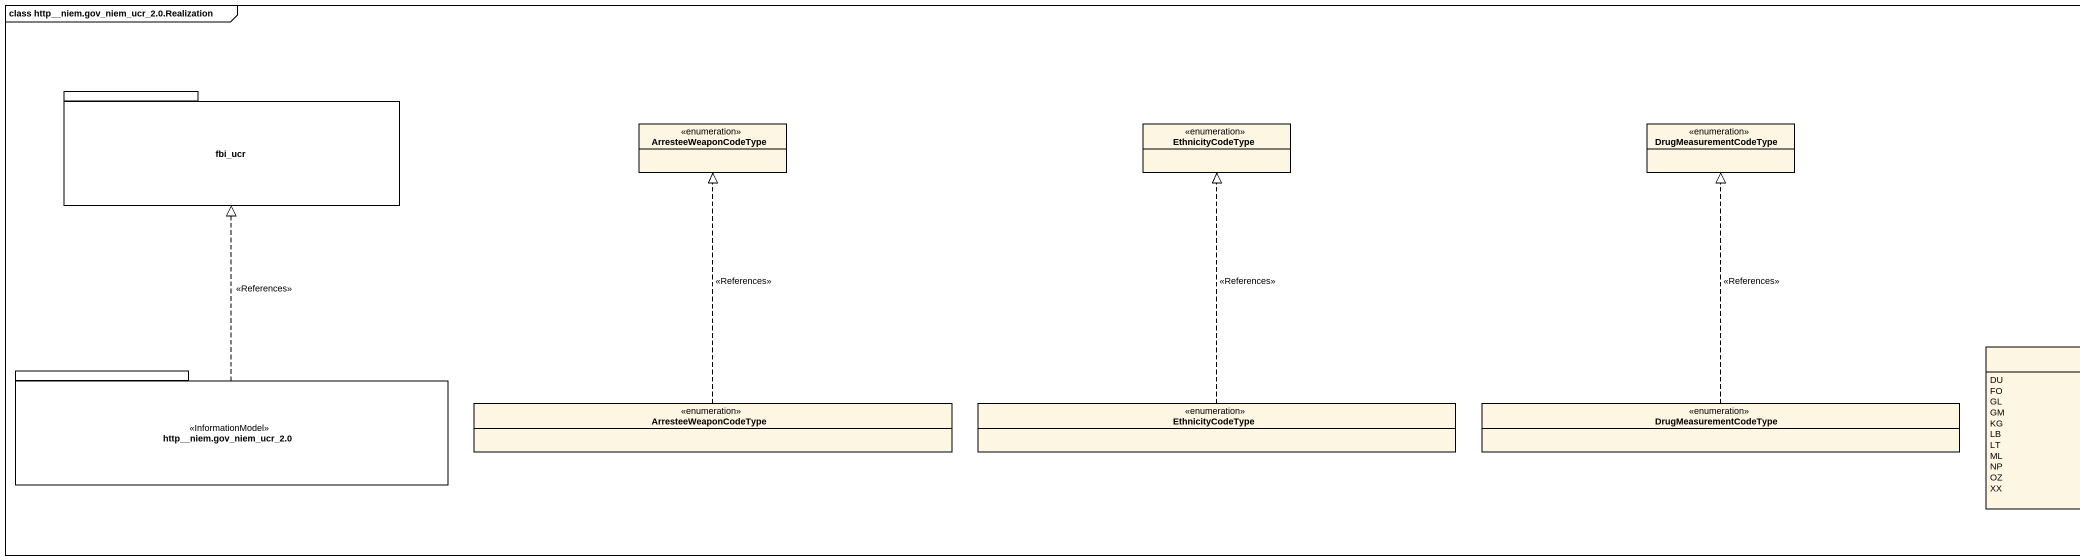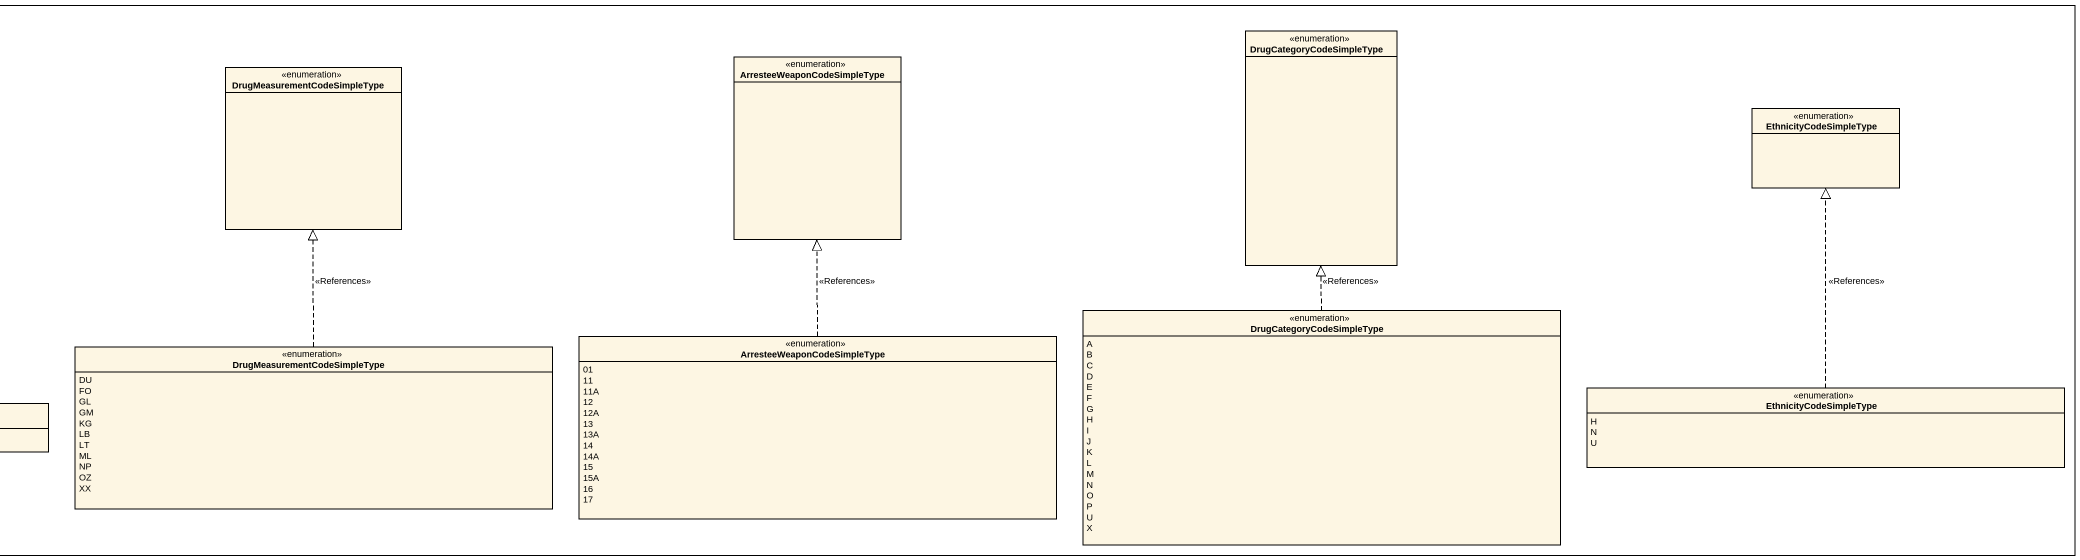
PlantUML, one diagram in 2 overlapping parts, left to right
@startuml
mainframe class http__niem.gov_niem_ucr_2.0.Realization
hide circle
hide empty members
enum DrugCategoryCodeSimpleType
enum "DrugMeasurementCodeSimpleType" as DrugMeasurementCodeSimpleTyp
enum ArresteeWeaponCodeSimpleType
package fbi_ucr {
}
enum EthnicityCodeSimpleType
enum ArresteeWeaponCodeType
enum EthnicityCodeType
enum DrugMeasurementCodeType
enum "DrugCategoryCodeSimpleType" as DrugCategoryCodeSimpleType_2 {
  A
  B
  C
  D
  E
  F
  G
  H
  I
  J
  K
  L
  M
  N
  O
  P
  U
  X
}
enum "DrugMeasurementCodeSimpleType" as DrugMeasurementCodeSimpleTyp_2 {
  DU
  FO
  GL
  GM
  KG
  LB
  LT
  ML
  NP
  OZ
  XX
}
enum "ArresteeWeaponCodeSimpleType" as ArresteeWeaponCodeSimpleType_2 {
  01
  11
  11A
  12
  12A
  13
  13A
  14
  14A
  15
  15A
  16
  17
}
package "http__niem.gov_niem_ucr_2.0" as http_niem_gov_niem_ucr_2_0 <<InformationModel>> {
}
enum "EthnicityCodeSimpleType" as EthnicityCodeSimpleType_2 {
  H
  N
  U
}
enum "ArresteeWeaponCodeType" as ArresteeWeaponCodeType_2
enum "EthnicityCodeType" as EthnicityCodeType_2
enum "DrugMeasurementCodeType" as DrugMeasurementCodeType_2
DrugCategoryCodeSimpleType_2 .up.|> DrugCategoryCodeSimpleType : <<References>>
DrugMeasurementCodeSimpleTyp_2 .up.|> DrugMeasurementCodeSimpleTyp : <<References>>
ArresteeWeaponCodeSimpleType_2 .up.|> ArresteeWeaponCodeSimpleType : <<References>>
http_niem_gov_niem_ucr_2_0 .up.|> fbi_ucr : <<References>>
EthnicityCodeSimpleType_2 .up.|> EthnicityCodeSimpleType : <<References>>
ArresteeWeaponCodeType_2 .up.|> ArresteeWeaponCodeType : <<References>>
EthnicityCodeType_2 .up.|> EthnicityCodeType : <<References>>
DrugMeasurementCodeType_2 .up.|> DrugMeasurementCodeType : <<References>>
@enduml
